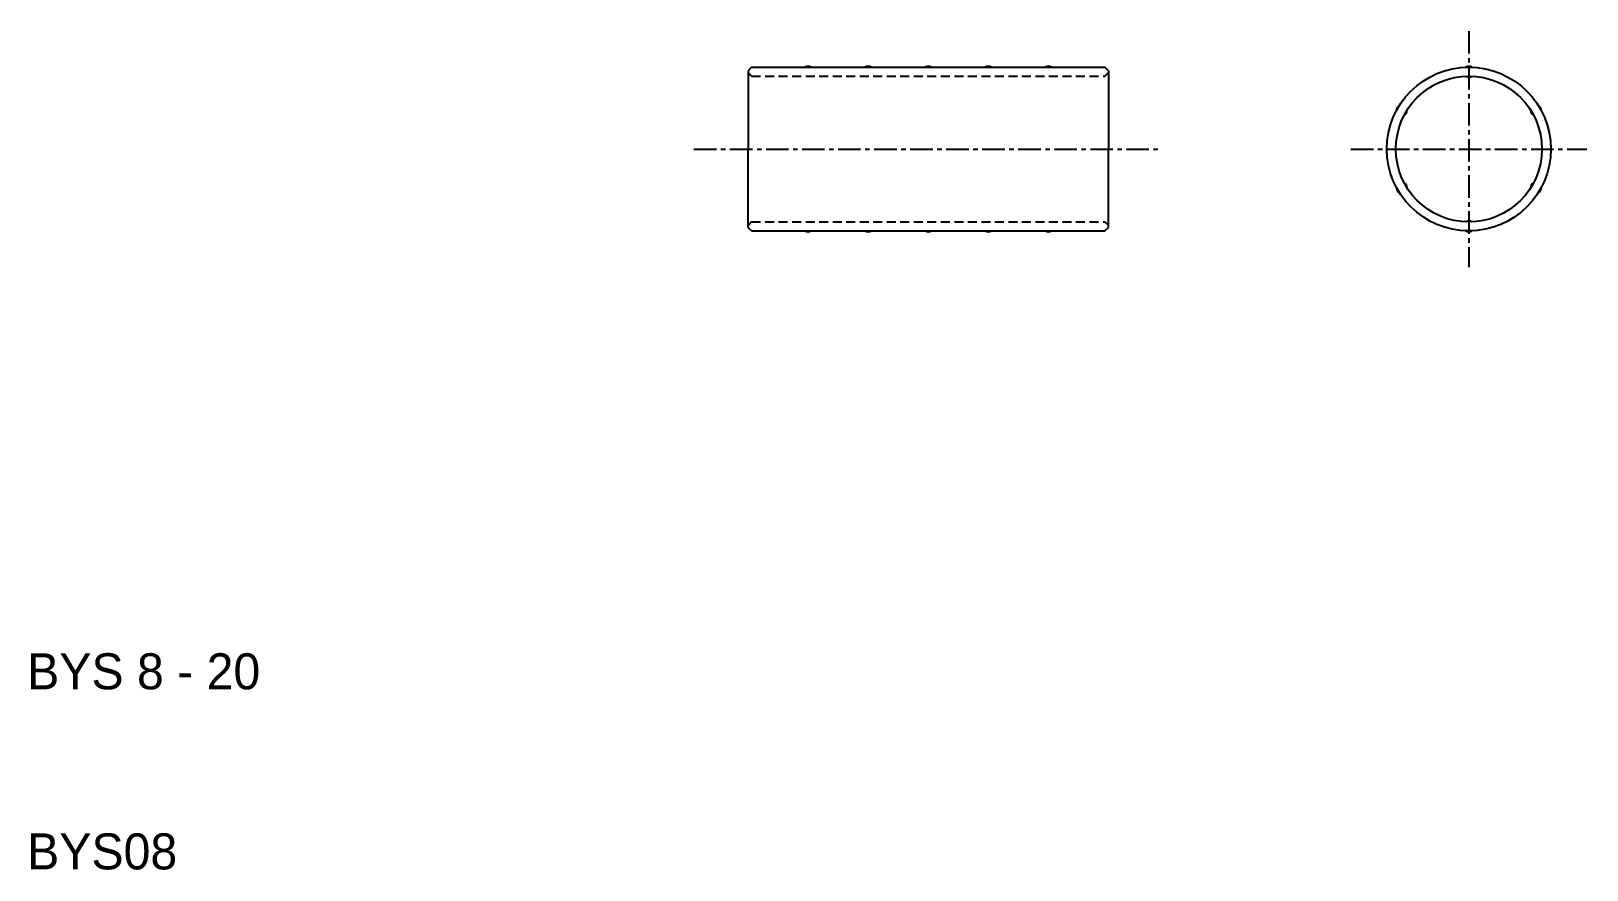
# Model space of a CAD drawing. Extents: x 10.2 to 96.6, y 10 to 56.5.
import ezdxf

# ---------------------------------------------------------------- set-up
doc = ezdxf.new("R2010")
doc.units = 0
doc.linetypes.add('CENTER', pattern=[2, 1.25, -0.25, 0.25, -0.25])
doc.linetypes.add('DASHED', pattern=[0.75, 0.5, -0.25])
doc.layers.get('0').update_dxf_attribs({"linetype": 'CONTINUOUS'})
doc.layers.add('CENTER', color=1, linetype='CENTER')

msp = doc.modelspace()

# ---------------------------------------------------------------- linework, layer by layer
at = {"color": 7, "linetype": 'CONTINUOUS'}
for p, q in [((50.2, 54.55), (50, 54.35)), ((50.2, 54.55), (69.8, 54.55)), ((70, 54.35), (69.8, 54.55)), ((50, 54.35), (50, 50)), ((70, 54.35), (70, 50)), ((50, 45.65), (50, 50)), ((70, 45.65), (70, 50)), ((50.2, 45.45), (50, 45.65)), ((50.2, 45.45), (69.8, 45.45)), ((69.8, 45.45), (70, 45.65))]:
    msp.add_line(p, q, dxfattribs=at)
at = {"color": 3, "linetype": 'DASHED'}
for p, q in [((50.2, 54.05), (50, 54.25)), ((50.2, 54.05), (69.8, 54.05)), ((69.8, 54.05), (70, 54.25)), ((50.2, 45.95), (50, 45.75)), ((50.2, 45.95), (69.8, 45.95)), ((69.8, 45.95), (70, 45.75))]:
    msp.add_line(p, q, dxfattribs=at)
at = {"color": 7, "linetype": 'CONTINUOUS'}
for radius in [4.55, 4.05]:
    msp.add_circle((90, 50), radius, dxfattribs=at)
for centre, start, end in [((53.333, 54.3), 56.44269, 123.55731), ((56.667, 54.3), 56.44269, 123.55731), ((60, 54.3), 56.44269, 123.55731), ((63.333, 54.3), 56.44269, 123.55731), ((66.667, 54.3), 56.44269, 123.55731), ((90, 54.3), 55.35342, 124.64658), ((90, 54.3), 237.56412, 302.43588), ((86.276, 52.15), 115.35342, 184.64658), ((86.276, 52.15), 297.56412, 2.43588), ((93.724, 52.15), 177.56412, 242.43588), ((93.724, 52.15), 355.35342, 64.64658), ((86.276, 47.85), 175.35342, 244.64658), ((86.276, 47.85), 357.56412, 62.43588), ((93.724, 47.85), 117.56412, 182.43588), ((93.724, 47.85), 295.35342, 4.64658), ((90, 45.7), 57.56412, 122.43588), ((53.333, 45.7), 236.44269, 303.55731), ((56.667, 45.7), 236.44269, 303.55731), ((60, 45.7), 236.44269, 303.55731), ((63.333, 45.7), 236.44269, 303.55731), ((66.667, 45.7), 236.44269, 303.55731), ((90, 45.7), 235.35342, 304.64658)]:
    msp.add_arc(centre, 0.3, start, end, dxfattribs=at)
at = {"layer": 'CENTER', "color": 1, "linetype": 'CENTER'}
for p, q in [((90, 56.55), (90, 43.45)), ((47, 50), (73, 50)), ((83.45, 50), (96.55, 50))]:
    msp.add_line(p, q, dxfattribs=at)

# ---------------------------------------------------------------- texts
at = {"color": 7, "linetype": 'CONTINUOUS'}
for s, p in [('BYS 8 - 20', (10, 20)), ('BYS08', (10, 10))]:
    msp.add_text(s, height=2, dxfattribs=at).set_placement(p)

doc.saveas('drawing.dxf')
